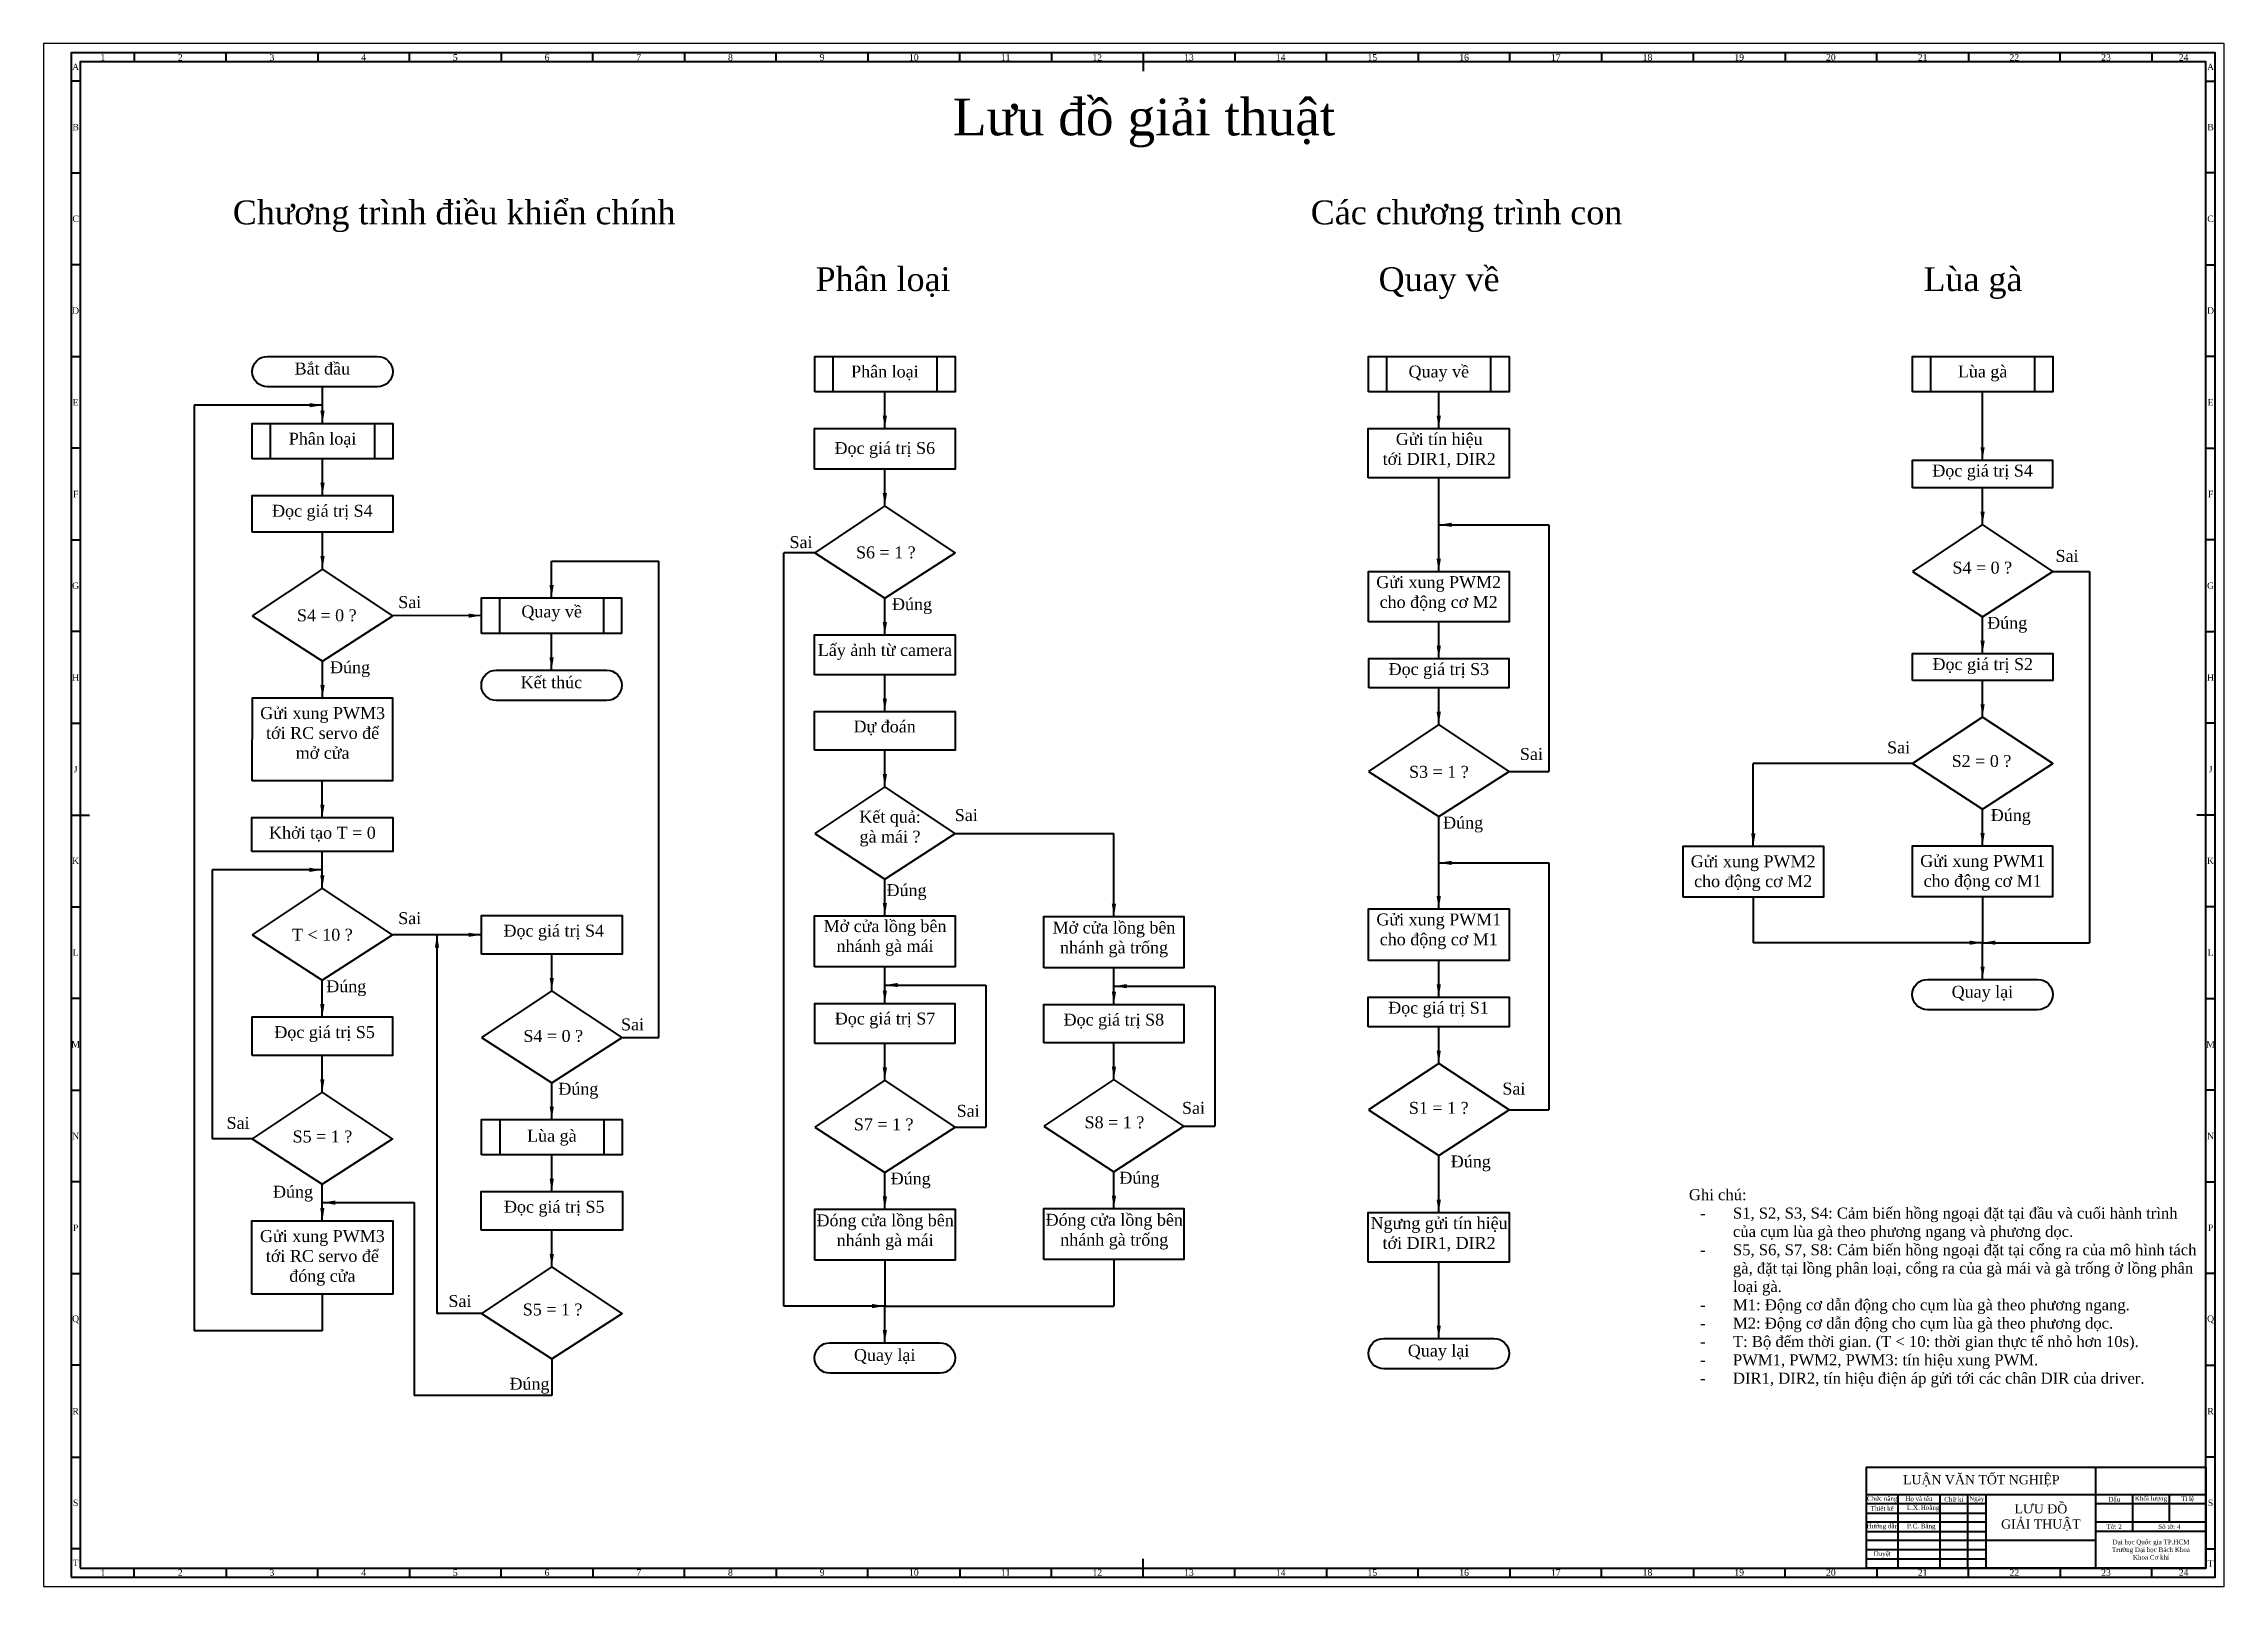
# Model space of a CAD drawing. Header units: millimetres. Extents: x -306 to 5587, y -2981 to 843.
# Drawn here: x 2508 to 3697, y -1340 to -499 of the extents above; entities that cross this region are included whole.
import ezdxf

# ---------------------------------------------------------------- set-up
doc = ezdxf.new("R2010")
doc.units = ezdxf.units.MM
doc.header["$LTSCALE"] = 0.25
doc.layers.get('0').update_dxf_attribs({"lineweight": 70})
for name, color, linetype, lineweight in [('Frame 0.5', 170, 'Continuous', 50), ('Frame 1', 10, 'Continuous', 100), ('Text', 2, 'Continuous', 35)]:
    doc.layers.add(name, color=color, linetype=linetype, lineweight=lineweight)
doc.styles.get("Standard").update_dxf_attribs({"font": 'times.ttf', "width": 1.0001})
doc.styles.add('TCVN', font='')
doc.styles.get('TCVN').set_extended_font_data('TCVN 7284')
doc.dimstyles.new('TCVN', dxfattribs={"dimtxt": 3.5, "dimasz": 3.5, "dimexe": 2, "dimexo": 0, "dimtad": 1, "dimtxsty": 'TCVN', "dimcen": 3.5, "dimclrd": 256, "dimclre": 256, "dimclrt": 256, "dimadec": 0, "dimazin": 0, "dimtfac": 1, "dimtmove": 0, "dimatfit": 3, "dimfxl": 1, "dimtfillclr": 256, "dimlwd": -1, "dimlwe": -1, "dimarcsym": 0})

msp = doc.modelspace()

# ---------------------------------------------------------------- linework, layer by layer
for p, q in [((2843.6, -1040.3), (2843.6, -780.7)), ((2928.7, -776.1), (2911.9, -776.1)), ((3603.7, -786.3), (3623.7, -786.3)), ((3623.7, -786.3), (3623.7, -988.7)), ((3527.2, -891.1), (3440.4, -891.1)), ((3307.2, -895.3), (3328.9, -895.3)), ((3005.2, -929.2), (3091.8, -929.2)), ((3440.4, -963.9), (3440.4, -988.7)), ((3565.4, -963.7), (3565.4, -988.7)), ((2823.6, -1040.3), (2843.6, -1040.3)), ((3307.2, -1079.9), (3328.9, -1079.9)), ((3005.2, -1089.2), (3021.9, -1089.2)), ((3130, -1088.8), (3146.8, -1088.8)), ((2621.9, -1095.7), (2600.2, -1095.7)), ((2966.9, -1161.8), (2966.9, -1186.8)), ((3091.8, -1161.4), (3091.8, -1186.8)), ((2660.2, -1180.3), (2660.2, -1200.3)), ((2966.9, -1186.8), (3091.8, -1186.8)), ((2660.2, -1200.3), (2590.3, -1200.3)), ((2747, -1190.9), (2722.7, -1190.9)), ((2785.3, -1215.6), (2785.3, -1235.6)), ((2785.3, -1235.6), (2710.2, -1235.6))]:
    msp.add_line(p, q)
for points in [[(2630.3, -685.7, -1), (2630.3, -669.1), (2690.3, -669.1, -1), (2690.3, -685.7)], [(2755.2, -856.7, -1), (2755.2, -840.1), (2815.2, -840.1, -1), (2815.2, -856.7)], [(3535.4, -1025.3, -1), (3535.4, -1008.7), (3595.4, -1008.7, -1), (3595.4, -1025.3)], [(2936.9, -1223.4, -1), (2936.9, -1206.8), (2996.9, -1206.8, -1), (2996.9, -1223.4)], [(3238.9, -1221, -1), (3238.9, -1204.4), (3298.9, -1204.4, -1), (3298.9, -1221)]]:
    msp.add_lwpolyline(points, format="xyb", close=True)
for points in [[(2928.7, -688.4), (2928.7, -669.1), (3005.2, -669.1), (3005.2, -688.4)], [(2938.7, -669.1), (2995.2, -669.1), (2995.2, -688.4), (2938.7, -688.4)], [(3230.6, -688.4), (3230.6, -669.1), (3307.2, -669.1), (3307.2, -688.4)], [(3240.6, -669.1), (3297.2, -669.1), (3297.2, -688.4), (3240.6, -688.4)], [(3527.2, -688.4), (3527.2, -669.1), (3603.7, -669.1), (3603.7, -688.4)], [(3537.2, -669.1), (3593.7, -669.1), (3593.7, -688.4), (3537.2, -688.4)], [(2622, -725), (2622, -705.7), (2698.6, -705.7), (2698.6, -725)], [(2632, -705.7), (2688.6, -705.7), (2688.6, -725), (2632, -725)], [(2928.5, -730.6), (2928.5, -708.4), (3005.3, -708.4), (3005.3, -730.6)], [(3230.5, -735.3), (3230.5, -708.4), (3307.3, -708.4), (3307.3, -735.3)], [(3527.2, -740.8), (3527.2, -725.6), (3603.6, -725.6), (3603.6, -740.8)], [(2621.9, -765), (2621.9, -745), (2698.7, -745), (2698.7, -765)], [(2928.7, -776.1), (2966.9, -800.9), (3005.2, -776.1), (2966.9, -750.6)], [(3527.2, -786.3), (3565.4, -811.1), (3603.7, -786.3), (3565.4, -760.8)], [(2622, -810.5), (2660.3, -835.3), (2698.6, -810.5), (2660.3, -785)], [(3230.6, -813.8), (3230.6, -786.4), (3307.2, -786.4), (3307.2, -813.8)], [(2746.9, -820.1), (2746.9, -800.7), (2823.4, -800.7), (2823.4, -820.1)], [(2756.9, -800.7), (2813.5, -800.8), (2813.5, -820.1), (2756.9, -820.1)], [(2928.6, -842.6), (2928.6, -820.9), (3005.2, -820.9), (3005.2, -842.6)], [(3527.2, -845.7), (3527.2, -831.1), (3603.7, -831.1), (3603.7, -845.7)], [(3230.7, -849.8), (3230.7, -833.8), (3307.1, -833.8), (3307.1, -849.8)], [(2622, -900.5), (2622.1, -855.3), (2698.5, -855.3), (2698.4, -900.5)], [(2928.6, -883.8), (2928.6, -862.6), (3005.2, -862.6), (3005.2, -883.8)], [(3527.2, -891.1), (3565.4, -915.9), (3603.7, -891.1), (3565.4, -865.7)], [(3230.6, -895.3), (3268.9, -920), (3307.2, -895.3), (3268.9, -869.8)], [(2928.7, -929.2), (2966.9, -954), (3005.2, -929.2), (2966.9, -903.8)], [(2621.8, -939), (2621.8, -920.5), (2698.6, -920.5), (2698.6, -939)], [(3402.1, -963.9), (3402.1, -936.1), (3478.7, -936.1), (3478.7, -963.9)], [(3527.2, -963.7), (3527.2, -935.9), (3603.6, -935.9), (3603.6, -963.7)], [(2621.9, -984.4), (2660.2, -1009.2), (2698.5, -984.4), (2660.2, -959)], [(2746.9, -994.9), (2746.9, -973.9), (2823.7, -973.9), (2823.7, -994.9)], [(2928.6, -1001.8), (2928.6, -974), (3005.2, -974), (3005.2, -1001.8)], [(3053.6, -1002.4), (3053.6, -974.5), (3130, -974.5), (3130, -1002.4)], [(3230.6, -998.4), (3230.6, -970.3), (3307.2, -970.3), (3307.2, -998.4)], [(2747, -1040.3), (2785.3, -1065.1), (2823.6, -1040.3), (2785.3, -1014.9)], [(2928.7, -1043.7), (2928.7, -1021.8), (3005.1, -1021.8), (3005.1, -1043.7)], [(3053.6, -1043.3), (3053.6, -1022.4), (3130, -1022.4), (3130, -1043.3)], [(3230.5, -1034.5), (3230.5, -1018.4), (3307.3, -1018.4), (3307.3, -1034.5)], [(2622, -1050.2), (2622, -1029.2), (2698.4, -1029.2), (2698.4, -1050.2)], [(3230.6, -1079.9), (3268.9, -1104.7), (3307.2, -1079.9), (3268.9, -1054.5)], [(2928.7, -1089.2), (2966.9, -1114), (3005.2, -1089.2), (2966.9, -1063.7)], [(3053.5, -1088.8), (3091.8, -1113.6), (3130, -1088.8), (3091.8, -1063.3)], [(2621.9, -1095.7), (2660.2, -1120.4), (2698.5, -1095.7), (2660.2, -1070.2)], [(2747, -1104.4), (2747, -1085.1), (2823.6, -1085.1), (2823.6, -1104.4)], [(2757.1, -1085.1), (2813.7, -1085.1), (2813.7, -1104.4), (2757.1, -1104.4)], [(2746.8, -1145.4), (2746.8, -1124.4), (2823.8, -1124.4), (2823.8, -1145.4)], [(2621.8, -1180.3), (2621.8, -1140.4), (2698.6, -1140.4), (2698.6, -1180.3)], [(2928.7, -1161.8), (2928.7, -1134), (3005.2, -1134), (3005.2, -1161.8)], [(3053.5, -1161.4), (3053.5, -1133.6), (3130, -1133.6), (3130, -1161.4)], [(3230.5, -1162.8), (3230.5, -1135.8), (3307.3, -1135.8), (3307.3, -1162.8)], [(2747, -1190.9), (2785.3, -1215.6), (2823.6, -1190.9), (2785.3, -1165.4)]]:
    msp.add_lwpolyline(points, close=True)
at = {"layer": 'Defpoints'}
msp.add_lwpolyline([(2508.2, -1339.6), (3697.2, -1339.6), (3697.2, -498.6), (2508.2, -498.6)], close=True, dxfattribs=at)
at = {"layer": 'Frame 0.5'}
for p, q in [((2557.7, -503.6), (2557.7, -508.6)), ((2607.7, -508.6), (2607.7, -503.6)), ((2657.7, -503.6), (2657.7, -508.6)), ((2707.7, -508.6), (2707.7, -503.6)), ((2757.7, -503.6), (2757.7, -508.6)), ((2807.7, -508.6), (2807.7, -503.6)), ((2857.7, -503.6), (2857.7, -508.6)), ((2907.7, -508.6), (2907.7, -503.6)), ((2957.7, -503.6), (2957.7, -508.6)), ((3007.7, -508.6), (3007.7, -503.6)), ((3057.7, -503.6), (3057.7, -508.6)), ((3157.7, -503.6), (3157.7, -508.6)), ((3207.7, -508.6), (3207.7, -503.6)), ((3257.7, -503.6), (3257.7, -508.6)), ((3307.7, -508.6), (3307.7, -503.6)), ((3357.7, -503.6), (3357.7, -508.6)), ((3407.7, -508.6), (3407.7, -503.6)), ((3457.7, -503.6), (3457.7, -508.6)), ((3507.7, -508.6), (3507.7, -503.6)), ((3557.7, -503.6), (3557.7, -508.6)), ((3607.7, -508.6), (3607.7, -503.6)), ((3657.7, -503.6), (3657.7, -508.6)), ((2528.2, -519.1), (2523.2, -519.1)), ((3687.2, -519.1), (3692.2, -519.1)), ((2523.2, -569.1), (2528.2, -569.1)), ((3692.2, -569.1), (3687.2, -569.1)), ((2528.2, -619.1), (2523.2, -619.1)), ((3687.2, -619.1), (3692.2, -619.1)), ((2523.2, -669.1), (2528.2, -669.1)), ((3692.2, -669.1), (3687.2, -669.1)), ((2528.2, -719.1), (2523.2, -719.1)), ((3687.2, -719.1), (3692.2, -719.1)), ((2523.2, -769.1), (2528.2, -769.1)), ((3692.2, -769.1), (3687.2, -769.1)), ((2528.2, -819.1), (2523.2, -819.1)), ((3687.2, -819.1), (3692.2, -819.1)), ((2523.2, -869.1), (2528.2, -869.1)), ((3692.2, -869.1), (3687.2, -869.1)), ((2523.2, -969.1), (2528.2, -969.1)), ((3692.2, -969.1), (3687.2, -969.1)), ((2528.2, -1019.1), (2523.2, -1019.1)), ((3687.2, -1019.1), (3692.2, -1019.1)), ((2523.2, -1069.1), (2528.2, -1069.1)), ((3692.2, -1069.1), (3687.2, -1069.1)), ((2528.2, -1119.1), (2523.2, -1119.1)), ((3687.2, -1119.1), (3692.2, -1119.1)), ((2523.2, -1169.1), (2528.2, -1169.1)), ((3692.2, -1169.1), (3687.2, -1169.1)), ((2528.2, -1219.1), (2523.2, -1219.1)), ((3687.2, -1219.1), (3692.2, -1219.1)), ((2523.2, -1269.1), (2528.2, -1269.1)), ((3692.2, -1269.1), (3687.2, -1269.1)), ((3627.2, -1329.6), (3627.2, -1274.6)), ((3502.2, -1289.6), (3687.2, -1289.6)), ((3567.2, -1294.6), (3502.2, -1294.6)), ((3519.2, -1289.6), (3519.2, -1329.6)), ((3542.2, -1329.6), (3542.2, -1289.6)), ((3557.2, -1289.6), (3557.2, -1329.6)), ((3567.2, -1289.6), (3567.2, -1329.6)), ((3687.2, -1294.6), (3627.2, -1294.6)), ((3647.2, -1289.6), (3647.2, -1309.6)), ((3667.2, -1289.6), (3667.2, -1304.6)), ((3502.2, -1299.6), (3567.2, -1299.6)), ((3567.2, -1304.6), (3502.2, -1304.6)), ((3687.2, -1304.6), (3627.2, -1304.6)), ((2528.2, -1319.1), (2523.2, -1319.1)), ((3502.2, -1309.6), (3567.2, -1309.6)), ((3627.2, -1314.6), (3502.2, -1314.6)), ((3567.2, -1319.6), (3502.2, -1319.6)), ((3687.2, -1309.6), (3627.2, -1309.6)), ((3687.2, -1319.1), (3692.2, -1319.1)), ((2557.7, -1334.6), (2557.7, -1329.6)), ((2607.7, -1329.6), (2607.7, -1334.6)), ((2657.7, -1334.6), (2657.7, -1329.6)), ((2707.7, -1329.6), (2707.7, -1334.6)), ((2757.7, -1334.6), (2757.7, -1329.6)), ((2807.7, -1329.6), (2807.7, -1334.6)), ((2857.7, -1334.6), (2857.7, -1329.6)), ((2907.7, -1329.6), (2907.7, -1334.6)), ((2957.7, -1334.6), (2957.7, -1329.6)), ((3007.7, -1329.6), (3007.7, -1334.6)), ((3057.7, -1334.6), (3057.7, -1329.6)), ((3157.7, -1334.6), (3157.7, -1329.6)), ((3207.7, -1329.6), (3207.7, -1334.6)), ((3257.7, -1334.6), (3257.7, -1329.6)), ((3307.7, -1329.6), (3307.7, -1334.6)), ((3357.7, -1334.6), (3357.7, -1329.6)), ((3407.7, -1329.6), (3407.7, -1334.6)), ((3457.7, -1334.6), (3457.7, -1329.6)), ((3502.2, -1324.6), (3567.2, -1324.6)), ((3507.7, -1329.6), (3507.7, -1334.6)), ((3557.7, -1334.6), (3557.7, -1329.6)), ((3607.7, -1329.6), (3607.7, -1334.6)), ((3657.7, -1334.6), (3657.7, -1329.6))]:
    msp.add_line(p, q, dxfattribs=at)
msp.add_lwpolyline([(2523.2, -1334.6), (3692.2, -1334.6), (3692.2, -503.6), (2523.2, -503.6)], close=True, dxfattribs=at)
at = {"layer": 'Frame 1'}
for p, q in [((3107.7, -503.6), (3107.7, -513.6)), ((2523.2, -919.1), (2533.2, -919.1)), ((3692.2, -919.1), (3682.2, -919.1)), ((3107.7, -1334.6), (3107.7, -1324.6))]:
    msp.add_line(p, q, dxfattribs=at)
for points in [[(2528.2, -1329.6), (3687.2, -1329.6), (3687.2, -508.6), (2528.2, -508.6)], [(3687.2, -1329.6), (3502.2, -1329.6), (3502.2, -1274.6), (3687.2, -1274.6)]]:
    msp.add_lwpolyline(points, close=True, dxfattribs=at)

# ---------------------------------------------------------------- texts
at = {"ltscale": 1.5, "attachment_point": 1}
for s, width, insert, char_height in [('\\pxqc;Lưu đồ giải thuật', 1000, (2608.2, -528.6), 20), ('Chương trình điều khiển chính', 258.331, (2611.4, -584.1), 13), ('Các chương trình con', 232.098, (3199.1, -584.1), 13), ('Phân loại', 244.428, (2929.1, -620.5), 13), ('Quay về', 244.428, (3236.1, -620.5), 13), ('Lùa gà', 244.428, (3533.2, -620.5), 13), ('\\pxqc;Phân loại', 76.438, (2928.7, -674.1), 6.5), ('\\pxqc;Quay về', 76.438, (3230.7, -674.1), 6.5), ('\\pxqc;Lùa gà', 76.438, (3527.2, -674.1), 6.5), ('\\pxqc;Phân loại', 76.438, (2622.1, -710.7), 6.5), ('\\pxqc;Gửi tín hiệu\\Ptới DIR1, DIR2', 76.712, (3230.8, -710.9), 6.5), ('\\pxqc;Đọc giá trị S6', 76.733, (2928.5, -715.8), 6.5), ('\\pxqc;Đọc giá trị S4', 76.6, (3527.1, -728.1), 6.5), ('\\pxqc;Đọc giá trị S4', 76.615, (2621.9, -750), 6.5), ('\\pxqc;Sai', 14.38, (2914, -767.1), 6.5), ('\\pxqc;S6 = 1 ?', 64.685, (2935.1, -772.7), 6.5), ('\\pxqc;S4 = 0 ?', 60.267, (3535.1, -781), 6.5), ('\\pxqc;Sai', 15.547, (3603.7, -774.6), 6.5), ('\\pxqc;Gửi xung PWM2 \\Pcho động cơ M2', 76.702, (3230.5, -788.9), 6.5), ('\\pxqc;S4 = 0 ?', 73.855, (2625.7, -807), 6.5), ('\\pxqc;Sai', 17.923, (2698.9, -799.8), 6.5), ('\\pxqc;Quay về', 76.659, (2746.9, -804.9), 6.5), ('\\pxqc;Đúng', 29.645, (2966.9, -800.9), 6.5), ('\\pxqc;Đúng', 26.847, (3565.4, -811.1), 6.5), ('\\pxqc;Lấy ảnh từ camera', 76.674, (2928.6, -825.9), 6.5), ('\\pxqc;Đúng', 30.053, (2660.3, -835.3), 6.5), ('\\pxqc;Kết thúc', 73.209, (2748.5, -843.5), 6.5), ('\\pxqc;Đọc giá trị S3', 76.337, (3230.8, -836.3), 6.5), ('\\pxqc;Đọc giá trị S2', 76.6, (3527.2, -833.6), 6.5), ('\\pxqc;Gửi xung PWM3 \\Ptới RC servo để mở cửa', 76.322, (2622.2, -860.3), 6.5), ('\\pxqc;Dự đoán', 76.558, (2928.5, -867.6), 6.5), ('\\pxqc;Sai', 18.235, (3510.5, -879), 6.5), ('\\pxqc;Sai', 20.842, (3309, -882.6), 6.5), ('\\pxqc;S2 = 0 ?', 61.217, (3534.2, -886.4), 6.5), ('\\pxqc;S3 = 1 ?', 66.772, (3235.6, -892.3), 6.5), ('\\pxqc;Đúng', 21.561, (3570, -915.9), 6.5), ('\\pxqc;Khởi tạo T = 0', 76.707, (2621.9, -925.5), 6.5), ('\\pxqc;Kết quả: gà mái ?', 39.257, (2950.1, -916.8), 6.5), ('\\pxqc;Sai', 16.808, (3002.9, -915.9), 6.5), ('\\pxqc;Đúng', 26.558, (3268.9, -920), 6.5), ('\\pxqc;Gửi xung PWM2\\Pcho động cơ M2', 76.199, (3402.2, -941.1), 6.5), ('\\pxqc;Gửi xung PWM1 \\Pcho động cơ M1', 76.857, (3527, -940.9), 6.5), ('\\pxqc;Đúng', 73.855, (2941.8, -956.8), 6.5), ('\\pxqc;Sai', 18.704, (2698.5, -972.1), 6.5), ('\\pxqc;Gửi xung PWM1 \\Pcho động cơ M1', 76.842, (3230.5, -972.8), 6.5), ('\\pxqc;T < 10 ?', 70.477, (2625, -981.1), 6.5), ('\\pxqc; Đọc giá trị S4', 76.497, (2746.9, -978.9), 6.5), ('\\pxqc;Mở cửa lồng bên nhánh gà mái', 76.623, (2928.7, -976.4), 6.5), ('\\pxqc;Mở cửa lồng bên nhánh gà trống', 76.69, (3053.5, -977.2), 6.5), ('\\pxqc;Đúng', 26.078, (2660.2, -1009.2), 6.5), ('\\pxqc;Đọc giá trị S1', 76.47, (3230.5, -1020.9), 6.5), ('\\pxqc;Quay lại', 73.209, (3528.7, -1012.2), 6.5), ('\\pxqc; Đọc giá trị S5', 76.634, (2621.9, -1034.2), 6.5), ('\\pxqc;Sai', 20.467, (2819.1, -1030), 6.5), ('\\pxqc;Đọc giá trị S7', 76.612, (2928.7, -1026.8), 6.5), ('\\pxqc;Đọc giá trị S8', 76.714, (3053.4, -1027.4), 6.5), ('\\pxqc;S4 = 0 ?', 63.791, (2754.2, -1036.3), 6.5), ('\\pxqc;Đúng', 28.962, (2785.3, -1065.1), 6.5), ('\\pxqc;Sai', 14.912, (3302.4, -1065), 6.5), ('\\pxqc;Sai', 16.808, (3003.9, -1077.1), 6.5), ('\\pxqc;Sai', 18.53, (3125.9, -1075.5), 6.5), ('\\pxqc;S1 = 1 ?', 63.396, (3237.2, -1075.5), 6.5), ('\\pxqc;Sai', 13.524, (2607.5, -1083.7), 6.5), ('\\pxqc;S5 = 1 ?', 67.532, (2626.5, -1091.1), 6.5), ('\\pxqc;Lùa gà', 76.494, (2747.1, -1090.7), 6.5), ('\\pxqc;S7 = 1 ?', 61.361, (2935.6, -1084.5), 6.5), ('\\pxqc;S8 = 1 ?', 60.738, (3061.7, -1083.4), 6.5), ('\\pxqc;Đúng', 34.929, (3268.9, -1104.7), 6.5), ('\\pxqc;Đúng', 28.172, (2966.9, -1114), 6.5), ('\\pxqc;Đúng', 27.752, (3091.8, -1113.6), 6.5), ('\\pxqc;Đúng', 24.029, (2632.2, -1121.2), 6.5), ('\\pxqc; Đọc giá trị S5', 77.038, (2746.9, -1129.4), 6.5), ('\\pxqc;Đóng cửa lồng bên nhánh gà mái', 76.717, (2928.7, -1136.8), 6.5), ('\\pxqc;Đóng cửa lồng bên nhánh gà trống', 76.348, (3053.8, -1136.5), 6.5), ('\\pxqc;Ngưng gửi tín hiệu\\Ptới DIR1, DIR2', 76.567, (3230.8, -1138.3), 6.5), ('\\pxqc;Gửi xung PWM3 tới RC servo để đóng cửa', 77.026, (2621.7, -1145.4), 6.5), ('\\pxqc;Sai', 21.082, (2724.7, -1180.8), 6.5), ('\\pxqc;S5 = 1 ?', 59.695, (2755.9, -1185.4), 6.5), ('\\pxqc;Quay lại', 73.209, (2930.2, -1210.2), 6.5), ('\\pxqc;Quay lại', 73.209, (3232.2, -1207.8), 6.5), ('\\pxqc;Đúng', 20.697, (2762.8, -1225.9), 6.5)]:
    msp.add_mtext_dynamic_manual_height_columns(s, width=width, gutter_width=25, heights=[0], dxfattribs=dict(at, insert=insert, char_height=char_height))
at = {"layer": 'Text'}
for s, width, gutter_width, heights, insert, char_height, attachment_point in [('\\pxqc;A', 5, 17.5, [0], (2525.7, -511.3), 3.5, 5), ('\\pxqc;1', 34.5, 17.5, [0], (2540.5, -506.1), 3.5, 5), ('\\pxqc;2', 50, 17.5, [0], (2582.7, -506.1), 3.5, 5), ('\\pxqc;3', 50, 17.5, [0], (2632.7, -506.1), 3.5, 5), ('\\pxqc;4', 50, 17.5, [0], (2682.7, -506.1), 3.5, 5), ('\\pxqc;5', 50, 17.5, [0], (2732.7, -506.1), 3.5, 5), ('\\pxqc;6', 50, 17.5, [0], (2782.7, -506.1), 3.5, 5), ('\\pxqc;7', 50, 17.5, [0], (2832.7, -506.1), 3.5, 5), ('\\pxqc;8', 50, 17.5, [0], (2882.7, -506.1), 3.5, 5), ('\\pxqc;9', 50, 17.5, [0], (2932.7, -506.1), 3.5, 5), ('\\pxqc;10', 50, 17.5, [0], (2982.7, -506.1), 3.5, 5), ('\\pxqc;11', 50, 17.5, [0], (3032.7, -506.1), 3.5, 5), ('\\pxqc;12', 50, 17.5, [0], (3082.7, -506.1), 3.5, 5), ('\\pxqc;13', 50, 17.5, [0], (3132.7, -506.1), 3.5, 5), ('\\pxqc;14', 50, 17.5, [0], (3182.7, -506.1), 3.5, 5), ('\\pxqc;15', 50, 17.5, [0], (3232.7, -506.1), 3.5, 5), ('\\pxqc;16', 50, 17.5, [0], (3282.7, -506.1), 3.5, 5), ('\\pxqc;17', 50, 17.5, [0], (3332.7, -506.1), 3.5, 5), ('\\pxqc;18', 50, 17.5, [0], (3382.7, -506.1), 3.5, 5), ('\\pxqc;19', 50, 17.5, [0], (3432.7, -506.1), 3.5, 5), ('\\pxqc;20', 50, 17.5, [0], (3482.7, -506.1), 3.5, 5), ('\\pxqc;21', 50, 17.5, [0], (3532.7, -506.1), 3.5, 5), ('\\pxqc;22', 50, 17.5, [0], (3582.7, -506.1), 3.5, 5), ('\\pxqc;23', 50, 17.5, [0], (3632.7, -506.1), 3.5, 5), ('\\pxqc;24', 34.5, 17.5, [0], (3675, -506.1), 3.5, 5), ('\\pxqc;A', 5, 17.5, [0], (3689.7, -511.3), 3.5, 5), ('\\pxqc;B', 5, 17.5, [0], (2525.7, -544.1), 3.5, 5), ('\\pxqc;B', 5, 17.5, [0], (3689.7, -544.1), 3.5, 5), ('\\pxqc;C', 5, 17.5, [0], (2525.7, -594.1), 3.5, 5), ('\\pxqc;C', 5, 17.5, [0], (3689.7, -594.1), 3.5, 5), ('\\pxqc;D', 5, 17.5, [0], (2525.7, -644.1), 3.5, 5), ('\\pxqc;D', 5, 17.5, [0], (3689.7, -644.1), 3.5, 5), ('\\pxqc;E', 5, 17.5, [0], (2525.7, -694.1), 3.5, 5), ('\\pxqc;E', 5, 17.5, [0], (3689.7, -694.1), 3.5, 5), ('\\pxqc;F', 5, 17.5, [0], (2525.7, -744.1), 3.5, 5), ('\\pxqc;F', 5, 17.5, [0], (3689.7, -744.1), 3.5, 5), ('\\pxqc;G', 5, 17.5, [0], (2525.7, -794.1), 3.5, 5), ('\\pxqc;G', 5, 17.5, [0], (3689.7, -794.1), 3.5, 5), ('\\pxqc;H', 5, 17.5, [0], (2525.7, -844.1), 3.5, 5), ('\\pxqc;H', 5, 17.5, [0], (3689.7, -844.1), 3.5, 5), ('\\pxqc;J', 5, 17.5, [0], (2525.7, -894.1), 3.5, 5), ('\\pxqc;J', 5, 17.5, [0], (3689.7, -894.1), 3.5, 5), ('\\pxqc;K', 5, 17.5, [0], (2525.7, -944.1), 3.5, 5), ('\\pxqc;K', 5, 17.5, [0], (3689.7, -944.1), 3.5, 5), ('\\pxqc;L', 5, 17.5, [0], (2525.7, -994.1), 3.5, 5), ('\\pxqc;L', 5, 17.5, [0], (3689.7, -994.1), 3.5, 5), ('\\pxqc;M', 5, 17.5, [0], (2525.7, -1044.1), 3.5, 5), ('\\pxqc;M', 5, 17.5, [0], (3689.7, -1044.1), 3.5, 5), ('\\pxqc;N', 5, 17.5, [0], (2525.7, -1094.1), 3.5, 5), ('\\pxqc;N', 5, 17.5, [0], (3689.7, -1094.1), 3.5, 5), ('Ghi chú:\\P\\pxi-3,l4,t4;-^IS1, S2, S3, S4: Cảm biến hồng ngoại đặt tại đầu và cuối hành trình của cụm lùa gà theo phương ngang và phương dọc.\\P-^IS5, S6, S7, S8: Cảm biến hồng ngoại đặt tại cổng ra của mô hình tách gà, đặt tại lồng phân loại, cổng ra của gà mái và gà trống ở lồng phân loại gà.\\P-^IM1: Động cơ dẫn động cho cụm lùa gà theo phương ngang.\\P-^IM2: Động cơ dẫn động cho cụm lùa gà theo phương dọc.\\P-^IT: Bộ đếm thời gian. (T < 10: thời gian thực tế nhỏ hơn 10s).\\P-^IPWM1, PWM2, PWM3: tín hiệu xung PWM.\\P-^IDIR1, DIR2, tín hiệu điện áp gửi tới các chân DIR của driver.', 276.5, 25, [355.8], (3405.3, -1123.1), 6, 1), ('\\pxqc;P', 5, 17.5, [0], (2525.7, -1144.1), 3.5, 5), ('\\pxqc;P', 5, 17.5, [0], (3689.7, -1144.1), 3.5, 5), ('\\pxqc;Q', 5, 17.5, [0], (2525.7, -1194.1), 3.5, 5), ('\\pxqc;Q', 5, 17.5, [0], (3689.7, -1194.1), 3.5, 5), ('\\pxqc;R', 5, 17.5, [0], (2525.7, -1244.1), 3.5, 5), ('\\pxqc;R', 5, 17.5, [0], (3689.7, -1244.1), 3.5, 5), ('LUẬN VĂN TỐT NGHIỆP', 125, 25, [0], (3564.7, -1282.1), 5, 5), ('\\pxqc;S', 5, 17.5, [0], (2525.7, -1294.1), 3.5, 5), ('Chức năng', 17, 25, [0], (3510.7, -1292.1), 2.5, 5), ('Thiết kế', 17, 25, [0], (3510.7, -1297.1), 2.5, 5), ('Họ và tên', 23, 25, [0], (3530.7, -1292.1), 2.5, 5), ('\\pxi-3,l5,t5;L.X.^IHoằng', 23, 25, [0], (3519.2, -1297.1), 2.5, 4), ('Chữ kí', 15, 25, [0], (3549.7, -1292.1), 2.5, 5), ('Ngày', 10, 25, [0], (3562.2, -1292.1), 2.5, 5), ('LƯU ĐỒ \\PGIẢI THUẬT', 60, 25, [0], (3597.2, -1302.1), 5, 5), ('\\pxqc;Dấu', 20, 17.5, [0], (3637.2, -1292.1), 2.5, 5), ('\\pxqc;Khối lượng', 20, 17.5, [0], (3657.2, -1292.1), 2.5, 5), ('\\pxqc;Tỉ lệ', 20, 17.5, [0], (3677.2, -1292.1), 2.5, 5), ('\\pxqc;S', 5, 17.5, [0], (3689.7, -1294.1), 3.5, 5), ('Hướng dẫn', 17, 25, [0], (3510.7, -1307.1), 2.5, 5), ('\\pxi-3,l5,ql,t5;P.C.^IBằng', 23, 25, [0], (3519.2, -1307.1), 2.5, 4), ('Tờ: 2', 20, 17.5, [0], (3637.2, -1307.1), 2.5, 5), ('\\pxqc;Số tờ: 4', 40, 17.5, [0], (3667.2, -1307.1), 2.5, 5), ('Đại học Quốc gia TP.HCM\\PTrường Đại học Bách Khoa\\PKhoa Cơ khí', 60, 25, [0], (3657.2, -1319.6), 2.5, 5), ('\\pxqc;T', 5, 17.5, [0], (2525.7, -1326.8), 3.5, 5), ('\\pxqc;1', 34.5, 17.5, [0], (2540.5, -1332.1), 3.5, 5), ('\\pxqc;2', 50, 17.5, [0], (2582.7, -1332.1), 3.5, 5), ('\\pxqc;3', 50, 17.5, [0], (2632.7, -1332.1), 3.5, 5), ('\\pxqc;4', 50, 17.5, [0], (2682.7, -1332.1), 3.5, 5), ('\\pxqc;5', 50, 17.5, [0], (2732.7, -1332.1), 3.5, 5), ('\\pxqc;6', 50, 17.5, [0], (2782.7, -1332.1), 3.5, 5), ('\\pxqc;7', 50, 17.5, [0], (2832.7, -1332.1), 3.5, 5), ('\\pxqc;8', 50, 17.5, [0], (2882.7, -1332.1), 3.5, 5), ('\\pxqc;9', 50, 17.5, [0], (2932.7, -1332.1), 3.5, 5), ('\\pxqc;10', 50, 17.5, [0], (2982.7, -1332.1), 3.5, 5), ('\\pxqc;11', 50, 17.5, [0], (3032.7, -1332.1), 3.5, 5), ('\\pxqc;12', 50, 17.5, [0], (3082.7, -1332.1), 3.5, 5), ('\\pxqc;13', 50, 17.5, [0], (3132.7, -1332.1), 3.5, 5), ('\\pxqc;14', 50, 17.5, [0], (3182.7, -1332.1), 3.5, 5), ('\\pxqc;15', 50, 17.5, [0], (3232.7, -1332.1), 3.5, 5), ('\\pxqc;16', 50, 17.5, [0], (3282.7, -1332.1), 3.5, 5), ('\\pxqc;17', 50, 17.5, [0], (3332.7, -1332.1), 3.5, 5), ('\\pxqc;18', 50, 17.5, [0], (3382.7, -1332.1), 3.5, 5), ('\\pxqc;19', 50, 17.5, [0], (3432.7, -1332.1), 3.5, 5), ('\\pxqc;20', 50, 17.5, [0], (3482.7, -1332.1), 3.5, 5), ('\\pxqc;Duyệt', 17, 25, [0], (3510.7, -1322.1), 2.5, 5), ('\\pxqc;21', 50, 17.5, [0], (3532.7, -1332.1), 3.5, 5), ('\\pxqc;22', 50, 17.5, [0], (3582.7, -1332.1), 3.5, 5), ('\\pxqc;23', 50, 17.5, [0], (3632.7, -1332.1), 3.5, 5), ('\\pxqc;24', 34.5, 17.5, [0], (3675, -1332.1), 3.5, 5), ('\\pxqc;T', 5, 17.5, [0], (3689.7, -1327.1), 3.5, 5)]:
    msp.add_mtext_dynamic_manual_height_columns(s, width=width, gutter_width=gutter_width, heights=heights, dxfattribs=dict(at, insert=insert, char_height=char_height, attachment_point=attachment_point))
at = {"layer": 'Text', "ltscale": 1.5, "insert": (2623.6, -672.5), "char_height": 6.5, "attachment_point": 1}
msp.add_mtext_dynamic_manual_height_columns('\\pxqc;Bắt đầu', width=73.209, gutter_width=25, heights=[0], dxfattribs=at)

# ---------------------------------------------------------------- leaders
for points, override in [([(2660.3, -705.7), (2660.3, -685.7)], {"dimasz": 7, "dimgap": 0.09, "dimtad": 0}), ([(2966.9, -708.4), (2966.9, -688.4)], {"dimasz": 7, "dimgap": 0.09, "dimtad": 0}), ([(3268.9, -708.4), (3268.9, -688.4)], {"dimasz": 7, "dimgap": 0.09, "dimtad": 0}), ([(3565.4, -725.6), (3565.4, -688.4)], {"dimasz": 7, "dimgap": 0.09, "dimtad": 0}), ([(2660.3, -695.7), (2590.3, -695.7), (2590.3, -1200.3)], {"dimasz": 7, "dimgap": 0.09, "dimtad": 0}), ([(2660.3, -745), (2660.3, -725)], {"dimasz": 7, "dimgap": 0.09, "dimtad": 0}), ([(2966.9, -750.6), (2966.9, -730.6)], {"dimscale": 1, "dimasz": 7, "dimgap": 0.09, "dimtad": 0}), ([(3268.9, -786.4), (3268.9, -735.3)], {"dimasz": 7, "dimgap": 0.09, "dimtad": 0}), ([(3565.4, -760.8), (3565.4, -740.8)], {"dimasz": 7, "dimgap": 0.09, "dimtad": 0}), ([(3268.9, -760.9), (3328.9, -760.9), (3328.9, -895.3)], {"dimasz": 7, "dimgap": 0.09, "dimtad": 0}), ([(2660.3, -785), (2660.3, -765)], {"dimasz": 7, "dimgap": 0.09, "dimtad": 0}), ([(2785.2, -800.7), (2785.2, -780.7), (2843.6, -780.7)], {"dimasz": 7, "dimgap": 0.09, "dimtad": 0}), ([(2966.9, -1186.8), (2911.9, -1186.8), (2911.9, -776.1)], {"dimasz": 7, "dimgap": 0.09, "dimtad": 0}), ([(2966.9, -820.9), (2966.9, -800.9)], {"dimasz": 7, "dimgap": 0.09, "dimtad": 0}), ([(2746.9, -810.4), (2698.6, -810.5)], {"dimasz": 7, "dimgap": 0.09, "dimtad": 0}), ([(2785.2, -840.1), (2785.2, -820.1)], {"dimasz": 7, "dimgap": 0.09, "dimtad": 0}), ([(3268.9, -833.8), (3268.9, -813.8)], {"dimasz": 7, "dimgap": 0.09, "dimtad": 0}), ([(3565.4, -831.1), (3565.4, -811.1)], {"dimasz": 7, "dimgap": 0.09, "dimtad": 0}), ([(2660.3, -855.3), (2660.3, -835.3)], {"dimasz": 7, "dimgap": 0.09, "dimtad": 0}), ([(2966.9, -862.6), (2966.9, -842.6)], {"dimasz": 7, "dimgap": 0.09, "dimtad": 0}), ([(3268.9, -869.8), (3268.9, -849.8)], {"dimasz": 7, "dimgap": 0.09, "dimtad": 0}), ([(3565.4, -865.7), (3565.4, -845.7)], {"dimasz": 7, "dimgap": 0.09, "dimtad": 0}), ([(2966.9, -903.8), (2966.9, -883.8)], {"dimasz": 7, "dimgap": 0.09, "dimtad": 0}), ([(3440.4, -936.1), (3440.4, -891.1)], {"dimasz": 7, "dimgap": 0.09, "dimtad": 0}), ([(2660.2, -920.5), (2660.2, -900.5)], {"dimasz": 7, "dimgap": 0.09, "dimtad": 0}), ([(3268.9, -970.3), (3268.9, -920)], {"dimasz": 7, "dimgap": 0.09, "dimtad": 0}), ([(3565.4, -935.9), (3565.4, -915.9)], {"dimasz": 7, "dimgap": 0.09, "dimtad": 0}), ([(2660.2, -959), (2660.2, -939)], {"dimasz": 7, "dimgap": 0.09, "dimtad": 0}), ([(3091.8, -974.5), (3091.8, -929.2)], {"dimasz": 7, "dimgap": 0.09, "dimtad": 0}), ([(2660.2, -949), (2600.2, -949), (2600.2, -1095.7)], {"dimasz": 7, "dimgap": 0.09, "dimtad": 0}), ([(3268.9, -945.2), (3328.9, -945.2), (3328.9, -1079.9)], {"dimasz": 7, "dimgap": 0.09, "dimtad": 0}), ([(2966.9, -974), (2966.9, -954)], {"dimasz": 7, "dimgap": 0.09, "dimtad": 0}), ([(2746.9, -984.4), (2698.5, -984.4)], {"dimasz": 7, "dimgap": 0.09, "dimtad": 0}), ([(2722.7, -984.4), (2722.7, -1190.9)], {"dimasz": 7, "dimgap": 0.09, "dimtad": 0}), ([(2785.3, -1014.9), (2785.3, -994.9)], {"dimasz": 7, "dimgap": 0.09, "dimtad": 0}), ([(3268.9, -1018.4), (3268.9, -998.4)], {"dimasz": 7, "dimgap": 0.09, "dimtad": 0}), ([(3565.4, -988.7), (3440.4, -988.7)], {"dimasz": 7, "dimgap": 0.09, "dimtad": 0}), ([(3565.4, -1008.7), (3565.4, -988.7)], {"dimasz": 7, "dimgap": 0.09, "dimtad": 0}), ([(3565.4, -988.7), (3623.7, -988.7)], {"dimasz": 7, "dimgap": 0.09, "dimtad": 0}), ([(2660.2, -1029.2), (2660.2, -1009.2)], {"dimasz": 7, "dimgap": 0.09, "dimtad": 0}), ([(2966.9, -1021.8), (2966.9, -1001.8)], {"dimasz": 7, "dimgap": 0.09, "dimtad": 0}), ([(3091.8, -1022.4), (3091.8, -1002.4)], {"dimasz": 7, "dimgap": 0.09, "dimtad": 0}), ([(2966.9, -1011.8), (3021.9, -1011.8), (3021.9, -1089.2)], {"dimasz": 7, "dimgap": 0.09, "dimtad": 0}), ([(3091.8, -1012.4), (3146.8, -1012.4), (3146.8, -1088.8)], {"dimasz": 7, "dimgap": 0.09, "dimtad": 0}), ([(2966.9, -1063.7), (2966.9, -1043.7)], {"dimasz": 7, "dimgap": 0.09, "dimtad": 0}), ([(3091.8, -1063.3), (3091.8, -1043.3)], {"dimasz": 7, "dimgap": 0.09, "dimtad": 0}), ([(3268.9, -1054.5), (3268.9, -1034.5)], {"dimasz": 7, "dimgap": 0.09, "dimtad": 0}), ([(2660.2, -1070.2), (2660.2, -1050.2)], {"dimasz": 7, "dimgap": 0.09, "dimtad": 0}), ([(2785.3, -1085.1), (2785.3, -1065.1)], {"dimasz": 7, "dimgap": 0.09, "dimtad": 0}), ([(2785.3, -1124.4), (2785.3, -1104.4)], {"dimasz": 7, "dimgap": 0.09, "dimtad": 0}), ([(3268.9, -1135.8), (3268.9, -1104.7)], {"dimasz": 7, "dimgap": 0.09, "dimtad": 0}), ([(2966.9, -1134), (2966.9, -1114)], {"dimasz": 7, "dimgap": 0.09, "dimtad": 0}), ([(3091.8, -1133.6), (3091.8, -1113.6)], {"dimasz": 7, "dimgap": 0.09, "dimtad": 0}), ([(2660.2, -1140.4), (2660.2, -1120.4)], {"dimasz": 7, "dimgap": 0.09, "dimtad": 0}), ([(2660.2, -1130.4), (2710.2, -1130.4), (2710.2, -1235.6)], {"dimasz": 7, "dimgap": 0.09, "dimtad": 0}), ([(2785.3, -1165.4), (2785.3, -1145.4)], {"dimasz": 7, "dimgap": 0.09, "dimtad": 0}), ([(3268.9, -1204.4), (3268.9, -1162.8)], {"dimasz": 7, "dimgap": 0.625, "dimtad": 0}), ([(2966.9, -1206.8), (2966.9, -1186.8)], {"dimasz": 7, "dimgap": 0.09, "dimtad": 0})]:
    msp.add_leader(points, dimstyle='TCVN', override=override)

doc.saveas('drawing.dxf')
